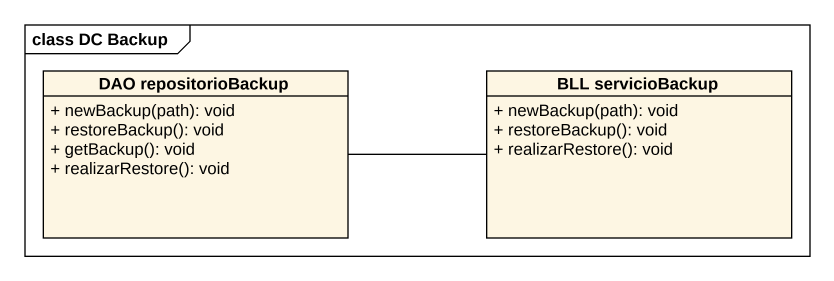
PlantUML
@startuml
mainframe class DC Backup
hide circle
hide empty members
skinparam classAttributeIconSize 0
class "DAO repositorioBackup" as DAO_repositorioBackup {
  + newBackup(path): void
  + restoreBackup(): void
  + getBackup(): void
  + realizarRestore(): void
}
class "BLL servicioBackup" as BLL_servicioBackup {
  + newBackup(path): void
  + restoreBackup(): void
  + realizarRestore(): void
}
BLL_servicioBackup -left- DAO_repositorioBackup
@enduml
